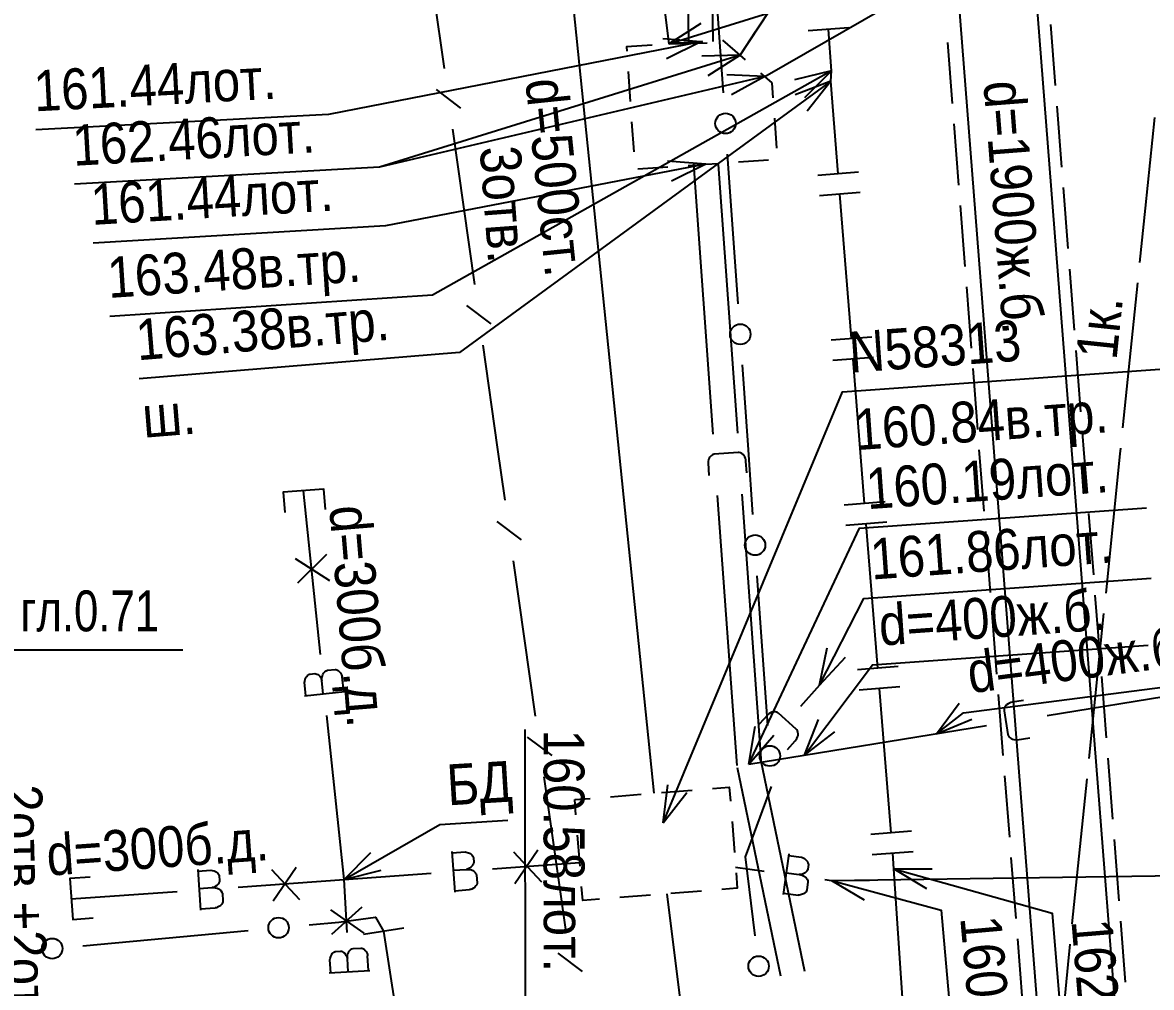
# Model space of a CAD drawing. Header units: metres. Extents: x -3947 to -3704, y 4976 to 6609.
# Drawn here: x -3857.4 to -3829.77, y 5683.46 to 5707.06 of the extents above; entities that cross this region are included whole.
import ezdxf
from ezdxf.enums import TextEntityAlignment as Align

# ---------------------------------------------------------------- set-up
doc = ezdxf.new("R2010")
doc.units = ezdxf.units.M
doc.header["$MEASUREMENT"] = 0
for name, color, linetype, lineweight in [('Водопровод', 7, 'Continuous', 25), ('Водосток', 7, 'Continuous', 25), ('Газопровод', 7, 'Continuous', 25), ('Кабели', 7, 'Continuous', 25), ('Кабель связи', 7, 'Continuous', 25), ('Кабель электрический', 7, 'Continuous', 25), ('Канализация самотёчная', 7, 'Continuous', 25)]:
    doc.layers.add(name, color=color, linetype=linetype, lineweight=lineweight)
doc.styles.add('Style-RUSSIAN_1251', font='RUSSIAN_1251.shx')
doc.linetypes.add('Stok', pattern='A,-1.75,[108,dgnlstyle-500_multi_und.shx,S=0.007373,R=0,X=0,Y=0],-1.75', length=3.5)

msp = doc.modelspace()

# ---------------------------------------------------------------- linework, layer by layer
at = {"layer": 'Водопровод', "linetype": 'Continuous'}
for p, q in [((-3844.038, 5708.605), (-3841.949, 5688.206)), ((-3850.101, 5691.596), (-3850.519, 5695.607)), ((-3850.724, 5693.948), (-3849.881, 5693.411)), ((-3850.66, 5693.352), (-3849.95, 5694.057)), ((-3850.035, 5690.64), (-3850.068, 5690.959)), ((-3849.537, 5690.692), (-3849.574, 5691.052)), ((-3850.497, 5690.592), (-3849.505, 5690.695)), ((-3849.528, 5686.094), (-3849.946, 5690.104)), ((-3841.715, 5687.485), (-3841.6, 5688.412)), ((-3843.008, 5688.121), (-3842.256, 5688.182)), ((-3841.758, 5688.221), (-3841.006, 5688.282)), ((-3841.715, 5687.485), (-3841.138, 5688.22)), ((-3843.883, 5688.051), (-3843.507, 5688.081)), ((-3843.852, 5687.675), (-3843.883, 5688.051)), ((-3840.033, 5687.511), (-3839.973, 5686.759)), ((-3849.528, 5686.094), (-3848.873, 5686.759)), ((-3846.887, 5686.784), (-3846.815, 5685.789)), ((-3845.381, 5686.769), (-3844.698, 5686.038)), ((-3844.782, 5686.815), (-3845.346, 5685.989)), ((-3838.646, 5686.72), (-3838.781, 5685.732)), ((-3845.896, 5686.357), (-3843.759, 5686.512)), ((-3853.109, 5686.338), (-3853.038, 5685.343)), ((-3851.3, 5686.343), (-3850.618, 5685.61)), ((-3850.701, 5686.387), (-3851.266, 5685.562)), ((-3849.528, 5686.094), (-3848.623, 5686.326)), ((-3849.528, 5686.094), (-3847.392, 5686.249)), ((-3846.854, 5686.321), (-3846.533, 5686.344)), ((-3839.944, 5686.396), (-3839.25, 5686.301)), ((-3838.709, 5686.26), (-3838.391, 5686.217)), ((-3837.601, 5686.075), (-3826.128, 5686.241)), ((-3853.076, 5685.875), (-3852.755, 5685.898)), ((-3852.117, 5685.91), (-3849.528, 5686.094)), ((-3849.452, 5684.799), (-3849.528, 5686.094)), ((-3837.764, 5686.097), (-3837.601, 5686.075)), ((-3837.601, 5686.075), (-3836.667, 5686.081)), ((-3837.601, 5686.075), (-3836.798, 5685.598)), ((-3856.203, 5685.619), (-3853.614, 5685.803)), ((-3846.818, 5685.822), (-3846.456, 5685.848)), ((-3842.028, 5685.714), (-3842.779, 5685.654)), ((-3841.625, 5685.747), (-3840.978, 5680.544)), ((-3840.777, 5685.814), (-3841.529, 5685.754)), ((-3838.777, 5685.764), (-3838.418, 5685.715)), ((-3853.04, 5685.375), (-3852.679, 5685.401)), ((-3849.861, 5685.356), (-3849.043, 5684.781)), ((-3849.824, 5684.757), (-3849.083, 5685.43)), ((-3848.928, 5683.87), (-3848.95, 5684.231)), ((-3849.428, 5683.84), (-3849.447, 5684.161)), ((-3849.892, 5683.813), (-3848.896, 5683.872))]:
    msp.add_line(p, q, dxfattribs=at)
at = {"layer": 'Водопровод', "linetype": 'Continuous', "flags": 128}
for points in [[(-3841.715, 5687.485), (-3837.326, 5698.028), (-3829.446, 5698.589)], [(-3849.982, 5695.147), (-3850.02, 5695.646), (-3851.018, 5695.568), (-3850.979, 5695.07)], [(-3850.46, 5690.595), (-3850.493, 5690.913), (-3850.491, 5690.943), (-3850.477, 5690.995), (-3850.454, 5691.044), (-3850.442, 5691.064), (-3850.425, 5691.083), (-3850.402, 5691.1), (-3850.374, 5691.117), (-3850.359, 5691.122), (-3850.244, 5691.134), (-3850.221, 5691.131), (-3850.19, 5691.121), (-3850.168, 5691.108), (-3850.146, 5691.093), (-3850.123, 5691.068), (-3850.1, 5691.034), (-3850.084, 5691.004), (-3850.068, 5690.959), (-3850.069, 5690.998), (-3850.068, 5691.032), (-3850.059, 5691.082), (-3850.045, 5691.113), (-3850.029, 5691.143), (-3850.001, 5691.176), (-3849.968, 5691.2), (-3849.937, 5691.213), (-3849.748, 5691.232), (-3849.729, 5691.231), (-3849.701, 5691.222), (-3849.67, 5691.205), (-3849.638, 5691.176), (-3849.617, 5691.15), (-3849.592, 5691.106), (-3849.58, 5691.079), (-3849.574, 5691.052)], [(-3840.507, 5688.321), (-3840.1, 5688.354), (-3840.073, 5688.009)], [(-3849.528, 5686.094), (-3847.181, 5687.445), (-3845.519, 5687.546)], [(-3843.752, 5686.425), (-3843.759, 5686.512), (-3843.813, 5687.177)], [(-3846.885, 5686.747), (-3846.567, 5686.771), (-3846.536, 5686.767), (-3846.485, 5686.752), (-3846.436, 5686.728), (-3846.417, 5686.714), (-3846.399, 5686.697), (-3846.382, 5686.673), (-3846.367, 5686.645), (-3846.362, 5686.63), (-3846.353, 5686.515), (-3846.357, 5686.492), (-3846.368, 5686.461), (-3846.382, 5686.439), (-3846.397, 5686.418), (-3846.423, 5686.395), (-3846.457, 5686.374), (-3846.488, 5686.359), (-3846.533, 5686.344), (-3846.495, 5686.343), (-3846.461, 5686.342), (-3846.411, 5686.331), (-3846.38, 5686.316), (-3846.351, 5686.299), (-3846.319, 5686.27), (-3846.296, 5686.236), (-3846.284, 5686.205), (-3846.27, 5686.015), (-3846.273, 5685.996), (-3846.282, 5685.969), (-3846.3, 5685.938), (-3846.33, 5685.908), (-3846.357, 5685.887), (-3846.402, 5685.863), (-3846.429, 5685.852), (-3846.456, 5685.848)], [(-3838.651, 5686.684), (-3838.335, 5686.641), (-3838.306, 5686.631), (-3838.259, 5686.606), (-3838.216, 5686.572), (-3838.2, 5686.554), (-3838.186, 5686.534), (-3838.174, 5686.507), (-3838.165, 5686.476), (-3838.164, 5686.461), (-3838.179, 5686.346), (-3838.188, 5686.325), (-3838.205, 5686.297), (-3838.223, 5686.279), (-3838.242, 5686.26), (-3838.273, 5686.244), (-3838.31, 5686.23), (-3838.343, 5686.222), (-3838.391, 5686.217), (-3838.353, 5686.208), (-3838.32, 5686.2), (-3838.274, 5686.178), (-3838.247, 5686.157), (-3838.221, 5686.135), (-3838.196, 5686.1), (-3838.181, 5686.062), (-3838.176, 5686.029), (-3838.202, 5685.84), (-3838.208, 5685.822), (-3838.222, 5685.798), (-3838.247, 5685.771), (-3838.282, 5685.748), (-3838.312, 5685.733), (-3838.361, 5685.719), (-3838.39, 5685.714), (-3838.418, 5685.715)], [(-3855.743, 5686.156), (-3856.242, 5686.118), (-3856.164, 5685.12), (-3855.666, 5685.159)], [(-3853.106, 5686.301), (-3852.788, 5686.324), (-3852.758, 5686.32), (-3852.706, 5686.305), (-3852.658, 5686.281), (-3852.638, 5686.267), (-3852.62, 5686.25), (-3852.603, 5686.227), (-3852.588, 5686.198), (-3852.583, 5686.183), (-3852.575, 5686.068), (-3852.579, 5686.045), (-3852.59, 5686.014), (-3852.603, 5685.993), (-3852.619, 5685.971), (-3852.645, 5685.948), (-3852.679, 5685.927), (-3852.71, 5685.912), (-3852.755, 5685.898), (-3852.716, 5685.897), (-3852.683, 5685.895), (-3852.633, 5685.884), (-3852.602, 5685.869), (-3852.573, 5685.852), (-3852.541, 5685.823), (-3852.518, 5685.789), (-3852.506, 5685.758), (-3852.493, 5685.568), (-3852.495, 5685.549), (-3852.504, 5685.522), (-3852.523, 5685.491), (-3852.552, 5685.461), (-3852.579, 5685.44), (-3852.624, 5685.416), (-3852.651, 5685.405), (-3852.679, 5685.401)], [(-3839.933, 5686.26), (-3839.903, 5685.884), (-3840.279, 5685.854)], [(-3843.278, 5685.614), (-3843.685, 5685.582), (-3843.713, 5685.927)], [(-3837.601, 5686.075), (-3834.917, 5685.348), (-3834.263, 5677.951)], [(-3849.855, 5683.815), (-3849.874, 5684.133), (-3849.87, 5684.163), (-3849.854, 5684.215), (-3849.829, 5684.263), (-3849.815, 5684.282), (-3849.798, 5684.3), (-3849.774, 5684.317), (-3849.745, 5684.331), (-3849.731, 5684.336), (-3849.615, 5684.343), (-3849.592, 5684.339), (-3849.562, 5684.327), (-3849.54, 5684.314), (-3849.519, 5684.298), (-3849.497, 5684.271), (-3849.476, 5684.237), (-3849.461, 5684.206), (-3849.447, 5684.161), (-3849.446, 5684.2), (-3849.444, 5684.233), (-3849.432, 5684.283), (-3849.417, 5684.313), (-3849.4, 5684.343), (-3849.37, 5684.374), (-3849.336, 5684.397), (-3849.305, 5684.408), (-3849.115, 5684.419), (-3849.096, 5684.417), (-3849.069, 5684.407), (-3849.038, 5684.388), (-3849.008, 5684.358), (-3848.988, 5684.331), (-3848.964, 5684.286), (-3848.954, 5684.259), (-3848.95, 5684.231)]]:
    msp.add_lwpolyline(points, dxfattribs=at)
at = {"layer": 'Водосток', "linetype": 'Continuous'}
for p, q in [((-3841.314, 5720.4), (-3841.099, 5706.587)), ((-3840.714, 5720.377), (-3840.499, 5706.596)), ((-3841.97, 5709.639), (-3841.576, 5706.537)), ((-3839.228, 5705.739), (-3833.923, 5708.792)), ((-3841.576, 5706.537), (-3840.791, 5707.043)), ((-3840.799, 5706.591), (-3841.73, 5706.664)), ((-3839.836, 5706.263), (-3839.45, 5706.847)), ((-3840.799, 5706.591), (-3841.634, 5706.174)), ((-3841.576, 5706.537), (-3840.643, 5706.565)), ((-3839.836, 5706.263), (-3840.77, 5706.235)), ((-3839.836, 5706.263), (-3840.621, 5705.757)), ((-3842.575, 5705.862), (-3842.524, 5705.13)), ((-3839.228, 5705.739), (-3840.162, 5705.776)), ((-3839.228, 5705.739), (-3840.047, 5705.289)), ((-3839.022, 5705.217), (-3839.048, 5705.583)), ((-3838.936, 5703.986), (-3838.987, 5704.718)), ((-3842.49, 5704.631), (-3842.439, 5703.9)), ((-3840.677, 5703.593), (-3841.608, 5703.668)), ((-3840.677, 5703.593), (-3841.513, 5703.177)), ((-3840.978, 5703.595), (-3840.502, 5696.989)), ((-3840.376, 5703.59), (-3839.902, 5697.014)), ((-3839.876, 5703.648), (-3839.144, 5703.699)), ((-3842.338, 5703.477), (-3841.606, 5703.528)), ((-3840.394, 5695.493), (-3839.918, 5688.886)), ((-3839.794, 5695.518), (-3839.32, 5688.942)), ((-3837.888, 5690.846), (-3837.701, 5691.761)), ((-3837.888, 5690.846), (-3837.256, 5691.534)), ((-3832.321, 5690.104), (-3826.503, 5691.052)), ((-3837.888, 5690.846), (-3838.355, 5690.325)), ((-3835.027, 5689.662), (-3834.47, 5690.412)), ((-3839.619, 5688.914), (-3833.801, 5689.862)), ((-3839.619, 5688.914), (-3839.463, 5689.835)), ((-3838.256, 5689.136), (-3837.916, 5690.006)), ((-3835.027, 5689.662), (-3834.163, 5690.017)), ((-3839.619, 5688.914), (-3839.01, 5689.623)), ((-3838.256, 5689.136), (-3837.516, 5689.706)), ((-3839.356, 5689.207), (-3839.619, 5688.914)), ((-3839.33, 5688.996), (-3838.256, 5683.852)), ((-3839.908, 5688.832), (-3838.846, 5683.742))]:
    msp.add_line(p, q, dxfattribs=at)
at = {"layer": 'Водосток', "linetype": 'Continuous', "flags": 128}
for points in [[(-3841.576, 5706.537), (-3838.579, 5707.466), (-3831.492, 5707.466)], [(-3839.704, 5706.149), (-3839.836, 5706.263), (-3840.26, 5706.629)], [(-3840.799, 5706.591), (-3849.911, 5704.813), (-3857.073, 5704.436)], [(-3841.989, 5706.509), (-3842.617, 5706.465), (-3842.61, 5706.361)], [(-3840.758, 5706.594), (-3840.799, 5706.591), (-3841.49, 5706.543)], [(-3839.836, 5706.263), (-3848.657, 5703.522), (-3856.122, 5703.104)], [(-3839.048, 5705.583), (-3839.228, 5705.739), (-3839.326, 5705.823)], [(-3839.228, 5705.739), (-3848.657, 5703.522), (-3856.122, 5703.104)], [(-3840.677, 5703.593), (-3848.51, 5702.084), (-3855.669, 5701.659)], [(-3841.107, 5703.563), (-3840.677, 5703.593), (-3840.375, 5703.614)], [(-3839.671, 5696.048), (-3839.691, 5696.325), (-3839.696, 5696.363), (-3839.705, 5696.393), (-3839.719, 5696.433), (-3839.74, 5696.468), (-3839.763, 5696.494), (-3839.794, 5696.517), (-3839.828, 5696.535), (-3839.856, 5696.54), (-3839.883, 5696.543), (-3840.467, 5696.501), (-3840.492, 5696.495), (-3840.512, 5696.486), (-3840.536, 5696.471), (-3840.553, 5696.453), (-3840.574, 5696.429), (-3840.593, 5696.402), (-3840.605, 5696.369), (-3840.617, 5696.322), (-3840.619, 5696.285), (-3840.597, 5695.976)], [(-3839.619, 5688.914), (-3836.909, 5694.689), (-3829.889, 5695.189)], [(-3837.888, 5690.846), (-3836.804, 5692.968), (-3829.778, 5693.468)], [(-3838.256, 5689.136), (-3836.596, 5691.35), (-3829.847, 5691.831)], [(-3835.027, 5689.662), (-3834.368, 5690.174), (-3827.658, 5691.041)], [(-3832.899, 5690.477), (-3833.173, 5690.432), (-3833.211, 5690.423), (-3833.239, 5690.412), (-3833.278, 5690.394), (-3833.312, 5690.37), (-3833.335, 5690.345), (-3833.356, 5690.312), (-3833.371, 5690.277), (-3833.373, 5690.248), (-3833.373, 5690.22), (-3833.279, 5689.643), (-3833.271, 5689.619), (-3833.26, 5689.6), (-3833.243, 5689.577), (-3833.224, 5689.561), (-3833.198, 5689.542), (-3833.169, 5689.526), (-3833.135, 5689.518), (-3833.088, 5689.509), (-3833.051, 5689.511), (-3832.745, 5689.56)], [(-3838.672, 5689.28), (-3838.487, 5689.487), (-3838.462, 5689.517), (-3838.448, 5689.544), (-3838.428, 5689.583), (-3838.418, 5689.622), (-3838.415, 5689.656), (-3838.42, 5689.695), (-3838.43, 5689.732), (-3838.446, 5689.755), (-3838.464, 5689.777), (-3838.899, 5690.168), (-3838.921, 5690.181), (-3838.941, 5690.19), (-3838.969, 5690.196), (-3838.993, 5690.197), (-3839.026, 5690.195), (-3839.058, 5690.19), (-3839.09, 5690.175), (-3839.132, 5690.152), (-3839.16, 5690.127), (-3839.367, 5689.897)], [(-3846.516, 5681.121), (-3845.087, 5682.295), (-3845.096, 5689.764)]]:
    msp.add_lwpolyline(points, dxfattribs=at)
at = {"layer": 'Водосток', "linetype": 'Stok', "flags": 128}
msp.add_lwpolyline([(-3839.836, 5706.263), (-3839.124, 5707.339)], dxfattribs=at)
at = {"layer": 'Газопровод', "linetype": 'Continuous'}
for p, q in [((-3837.173, 5706.926), (-3838.17, 5706.855)), ((-3837.6, 5705.88), (-3838.507, 5705.657)), ((-3837.6, 5705.88), (-3838.262, 5705.221)), ((-3837.615, 5705.622), (-3838.489, 5705.294)), ((-3837.615, 5705.622), (-3838.194, 5704.89)), ((-3836.935, 5703.397), (-3837.932, 5703.317)), ((-3836.895, 5702.899), (-3837.892, 5702.819)), ((-3837.11, 5699.327), (-3837.393, 5702.859)), ((-3836.612, 5699.366), (-3837.608, 5699.287)), ((-3836.572, 5698.868), (-3837.568, 5698.788)), ((-3836.787, 5695.296), (-3837.07, 5698.828)), ((-3836.288, 5695.336), (-3837.285, 5695.256)), ((-3836.248, 5694.837), (-3837.245, 5694.758)), ((-3836.463, 5691.265), (-3836.747, 5694.798)), ((-3835.965, 5691.305), (-3836.962, 5691.225)), ((-3835.925, 5690.807), (-3836.922, 5690.727)), ((-3836.14, 5687.235), (-3836.423, 5690.767)), ((-3835.642, 5687.275), (-3836.639, 5687.195)), ((-3835.602, 5686.776), (-3836.599, 5686.696)), ((-3836.07, 5686.36), (-3835.271, 5685.876)), ((-3836.07, 5686.36), (-3835.136, 5686.358))]:
    msp.add_line(p, q, dxfattribs=at)
at = {"layer": 'Газопровод', "linetype": 'Continuous', "flags": 128}
for points in [[(-3837.433, 5703.357), (-3837.615, 5705.622), (-3837.6, 5705.88), (-3837.672, 5706.89)], [(-3837.6, 5705.88), (-3847.367, 5700.387), (-3855.258, 5699.872)], [(-3837.615, 5705.622), (-3846.703, 5698.985), (-3854.542, 5698.346)], [(-3835.86, 5683.201), (-3836.07, 5686.36), (-3836.1, 5686.736)], [(-3836.07, 5686.36), (-3832.194, 5685.274), (-3831.548, 5677.435)]]:
    msp.add_lwpolyline(points, dxfattribs=at)
at = {"layer": 'Кабели', "linetype": 'Continuous'}
for p, q in [((-3839.883, 5700.181), (-3840.14, 5703.843)), ((-3839.158, 5689.866), (-3839.416, 5693.527)), ((-3839.7, 5686.65), (-3839.063, 5688.371)), ((-3839.47, 5684.718), (-3839.7, 5686.65)), ((-3855.923, 5684.475), (-3851.877, 5684.848)), ((-3849.055, 5684.758), (-3848.067, 5684.91))]:
    msp.add_line(p, q, dxfattribs=at)
at = {"layer": 'Кабели', "linetype": 'Continuous', "flags": 128}
for points in [[(-3840.245, 5705.339), (-3840.388, 5707.378), (-3840.514, 5709)], [(-3839.521, 5695.024), (-3839.632, 5696.607), (-3839.778, 5698.685)], [(-3860.65, 5692.735), (-3857.648, 5691.717), (-3853.472, 5691.717)], [(-3850.384, 5684.986), (-3849.653, 5685.053), (-3848.756, 5685.175), (-3848.561, 5684.834)], [(-3848.561, 5684.834), (-3847.685, 5679.133)]]:
    msp.add_lwpolyline(points, dxfattribs=at)
at = {"layer": 'Кабели', "linetype": 'Continuous'}
for centre in [(-3840.192, 5704.591), (-3839.83, 5699.433), (-3839.468, 5694.276), (-3839.106, 5689.118), (-3851.13, 5684.917), (-3856.67, 5684.406), (-3839.382, 5683.974)]:
    msp.add_circle(centre, 0.25, dxfattribs=at)
at = {"layer": 'Кабель связи', "linetype": 'Continuous'}
for p, q in [((-3847.611, 5709.731), (-3847.079, 5705.935)), ((-3847.274, 5705.418), (-3846.676, 5704.967)), ((-3846.871, 5704.45), (-3846.339, 5700.654)), ((-3846.534, 5700.137), (-3845.936, 5699.686)), ((-3845.792, 5694.856), (-3845.193, 5694.406)), ((-3845.387, 5693.888), (-3844.85, 5690.094)), ((-3845.044, 5689.576), (-3844.445, 5689.126)), ((-3844.639, 5688.609), (-3844.102, 5684.814)), ((-3844.296, 5684.297), (-3843.697, 5683.846))]:
    msp.add_line(p, q, dxfattribs=at)
at = {"layer": 'Кабель связи', "linetype": 'Continuous', "flags": 128}
msp.add_lwpolyline([(-3846.131, 5699.169), (-3845.781, 5696.672), (-3845.597, 5695.374)], dxfattribs=at)
at = {"layer": 'Кабель электрический', "linetype": 'Continuous'}
for p, q in [((-3830.112, 5700.692), (-3830.475, 5697.144)), ((-3830.939, 5692.601), (-3831.302, 5689.053)), ((-3831.353, 5688.556), (-3831.716, 5685.008))]:
    msp.add_line(p, q, dxfattribs=at)
at = {"layer": 'Кабель электрический', "linetype": 'Continuous', "flags": 128}
for points in [[(-3829.691, 5704.736), (-3829.925, 5702.516), (-3830.061, 5701.189)], [(-3830.526, 5696.646), (-3830.539, 5696.511), (-3830.888, 5693.098)], [(-3831.767, 5684.51), (-3831.818, 5684.013), (-3832.111, 5680.96)]]:
    msp.add_lwpolyline(points, dxfattribs=at)
at = {"layer": 'Канализация самотёчная', "linetype": 'Continuous'}
for p, q in [((-3832.241, 5707.011), (-3832.124, 5705.516)), ((-3834.635, 5705.079), (-3834.75, 5706.575)), ((-3832.085, 5705.017), (-3831.968, 5703.522)), ((-3834.481, 5703.085), (-3834.596, 5704.581)), ((-3831.929, 5703.023), (-3831.812, 5701.528)), ((-3834.327, 5701.091), (-3834.442, 5702.587)), ((-3831.774, 5701.029), (-3831.657, 5699.534)), ((-3834.173, 5699.097), (-3834.288, 5700.593)), ((-3831.618, 5699.035), (-3831.501, 5697.54)), ((-3834.019, 5697.103), (-3834.135, 5698.599)), ((-3831.306, 5695.048), (-3831.189, 5693.552)), ((-3833.707, 5693.115), (-3833.824, 5694.611)), ((-3831.15, 5693.054), (-3831.033, 5691.558)), ((-3833.55, 5691.122), (-3833.668, 5692.617)), ((-3830.994, 5691.06), (-3830.877, 5689.564)), ((-3833.394, 5689.128), (-3833.511, 5690.623)), ((-3830.838, 5689.066), (-3830.721, 5687.57)), ((-3833.237, 5687.134), (-3833.354, 5688.629)), ((-3830.682, 5687.072), (-3830.566, 5685.576)), ((-3833.08, 5685.14), (-3833.198, 5686.635)), ((-3830.527, 5685.078), (-3830.41, 5683.583)), ((-3832.924, 5683.146), (-3833.041, 5684.641))]:
    msp.add_line(p, q, dxfattribs=at)
at = {"layer": 'Канализация самотёчная', "linetype": 'Continuous', "flags": 128}
for points in [[(-3835.771, 5748.377), (-3821.109, 5560.815)], [(-3837.665, 5748.229), (-3823.003, 5560.667)], [(-3831.462, 5697.041), (-3831.421, 5696.52), (-3831.345, 5695.546)], [(-3833.863, 5695.109), (-3833.974, 5696.52), (-3833.981, 5696.605)]]:
    msp.add_lwpolyline(points, dxfattribs=at)

# ---------------------------------------------------------------- texts
at = {"layer": 'Водопровод', "linetype": 'Continuous', "style": 'Style-RUSSIAN_1251', "width": 0.899998}
for s, rotation, p in [('d=500ст.', 275.8345, (-3845.092, 5705.646)), ('d=300б.д.', 274.7231, (-3849.89, 5695.212)), ('d=300б.д.', 4.0704, (-3856.774, 5686.187))]:
    msp.add_text(s, height=1, rotation=rotation, dxfattribs=at).set_placement(p)
for s, rotation, p in [('N58313', 4.0704, (-3837.204, 5699.49)), ('160.84в.тр.', 4.0704, (-3837.069, 5697.595)), ('БД', 3.4694, (-3847.044, 5688.906)), ('160.16в.тр.', 275.0531, (-3833.453, 5685.251))]:
    msp.add_text(s, height=1, rotation=rotation, dxfattribs=at).set_placement(p, align=Align.TOP_LEFT)
at = {"layer": 'Водосток', "linetype": 'Continuous', "style": 'Style-RUSSIAN_1251'}
for s, rotation, width, p in [('161.44лот.', 3.0132, 0.899998, (-3857.149, 5705.884)), ('162.46лот.', 3.2069, 0.899998, (-3856.203, 5704.552)), ('162.46лот.', 3.2069, 0.899998, (-3856.203, 5704.552)), ('161.44лот.', 3.3967, 0.899998, (-3855.755, 5703.106)), ('160.19лот.', 4.0704, 0.899998, (-3836.787, 5696.151)), ('161.86лот.', 4.0704, 0.899998, (-3836.683, 5694.43)), ('d=400ж.б.', 4.0704, 0.899998, (-3836.474, 5692.813)), ('d=400ж.б.', 7.3561, 0.899998, (-3834.331, 5691.641)), ('160.58лот.', 270.0718, 0.9, (-3843.646, 5689.766))]:
    msp.add_text(s, height=1, rotation=rotation, dxfattribs=dict(at, width=width)).set_placement(p, align=Align.TOP_LEFT)
at = {"layer": 'Газопровод', "linetype": 'Continuous', "style": 'Style-RUSSIAN_1251', "width": 0.899998}
for s, rotation, p in [('163.48в.тр.', 3.7333, (-3855.352, 5701.319)), ('163.38в.тр.', 4.6587, (-3854.66, 5699.792)), ('ш.', 4.6587, (-3854.506, 5697.898)), ('162.28в.тр.', 274.7152, (-3830.731, 5685.169))]:
    msp.add_text(s, height=1, rotation=rotation, dxfattribs=at).set_placement(p, align=Align.TOP_LEFT)
at = {"layer": 'Кабели', "linetype": 'Continuous', "style": 'Style-RUSSIAN_1251', "width": 0.8}
msp.add_text('гл.0.71', height=1, dxfattribs=at).set_placement((-3857.448, 5693.167), align=Align.TOP_LEFT)
at = {"layer": 'Кабель связи', "linetype": 'Continuous', "style": 'Style-RUSSIAN_1251'}
for s, rotation, width, p in [('3отв.', 274.2142, 0.899998, (-3846.208, 5704.004)), ('2отв.+2отв.', 271.5465, 0.9, (-3857.919, 5688.405))]:
    msp.add_text(s, height=1, rotation=rotation, dxfattribs=dict(at, width=width)).set_placement(p)
at = {"layer": 'Кабель электрический', "linetype": 'Continuous', "style": 'Style-RUSSIAN_1251', "width": 0.899998}
msp.add_text('1к.', height=1, rotation=83.9711, dxfattribs=at).set_placement((-3830.624, 5698.788))
at = {"layer": 'Канализация самотёчная', "linetype": 'Continuous', "style": 'Style-RUSSIAN_1251', "width": 0.899998}
msp.add_text('d=1900ж.б.', height=1, rotation=274.4339, dxfattribs=at).set_placement((-3833.881, 5705.602))

doc.saveas('drawing.dxf')
